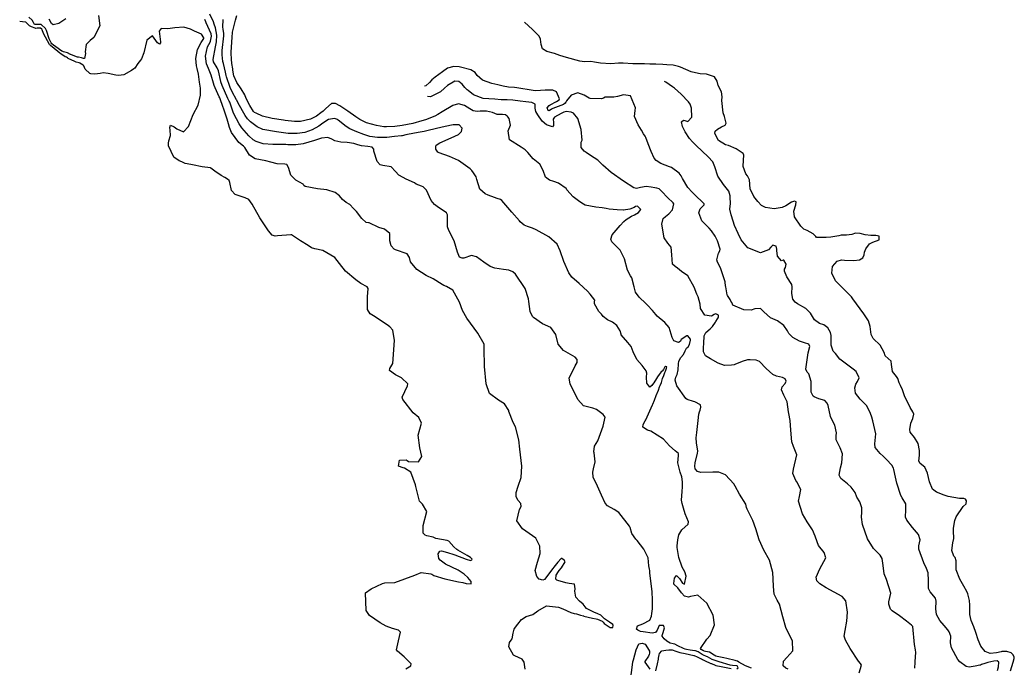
# Model space of a CAD drawing. Header units: feet. Extents: x 1313198 to 1317500, y 385000 to 389511.
# Drawn here: x 1315392 to 1316291, y 388264 to 388850 of the extents above; entities that cross this region are included whole.
import ezdxf

# ---------------------------------------------------------------- set-up
doc = ezdxf.new("R2010")
doc.units = ezdxf.units.FT
doc.layers.add('C-TOPO-MAJR', color=32, linetype='CONTINUOUS')

msp = doc.modelspace()

# ---------------------------------------------------------------- linework, layer by layer
at = {"layer": 'C-TOPO-MAJR'}
for points in [[(1315463.49, 388853.94), (1315464.64, 388844.73), (1315459.02, 388834.04), (1315455.77, 388831.48), (1315452.1, 388827.75), (1315451.39, 388821.11), (1315451.55, 388819.8), (1315450.78, 388815.14), (1315449.82, 388815), (1315448.12, 388815.6), (1315445.25, 388816.25), (1315444.51, 388816.41), (1315440.36, 388817.76), (1315438.41, 388818.64), (1315438.12, 388818.84), (1315435.34, 388820.29), (1315431.7, 388821.11), (1315430.52, 388821.67), (1315430.27, 388821.84), (1315424.7, 388825.54), (1315422.69, 388827.09), (1315421.07, 388828.51), (1315420.41, 388829.3), (1315418.7, 388832.79), (1315416.36, 388840.4), (1315415.37, 388842.34), (1315411.5, 388845.76), (1315406.78, 388845.78), (1315405.53, 388846.02), (1315404.63, 388847.57), (1315403.37, 388849.77), (1315400.33, 388852.51)], [(1315433.68, 388850.94), (1315427.47, 388846.72), (1315422.23, 388845.42), (1315420.72, 388846.79), (1315418.75, 388850.83)], [(1315849.2, 388262.91), (1315848.33, 388269.4), (1315846.45, 388271.99), (1315839.65, 388274.88), (1315838.59, 388275.56), (1315834.22, 388283.18), (1315834.92, 388287), (1315836.47, 388289.26), (1315837.22, 388290.47), (1315838.28, 388295.6), (1315839.31, 388299.07), (1315840.32, 388300.96), (1315842.34, 388303.79), (1315845.84, 388307.73), (1315850.12, 388310.65), (1315855.98, 388312.37), (1315860.55, 388315.65), (1315868.39, 388320.08), (1315879.14, 388318.9), (1315883.07, 388317.54), (1315890.37, 388314.28), (1315893.56, 388313.41), (1315895.44, 388312.91), (1315899.14, 388311.66), (1315901.91, 388311.05), (1315902.22, 388310.99), (1315909.9, 388309.14), (1315913.45, 388308.38), (1315914.52, 388308.07), (1315918.73, 388306.27), (1315919.53, 388305.56), (1315920.51, 388304.26), (1315925.93, 388300.67), (1315928.3, 388300.64), (1315928.72, 388302.54), (1315928.39, 388303.2), (1315925.33, 388305.39), (1315920.89, 388308.6), (1315918.08, 388311.09), (1315917.41, 388311.66), (1315914.94, 388313.09), (1315911.12, 388314.61), (1315904.46, 388317.85), (1315903.31, 388319.19), (1315901.48, 388321.8), (1315898.27, 388324.31), (1315894.84, 388328.05), (1315893.93, 388333.61), (1315894.31, 388335.62), (1315893.85, 388339.75), (1315893.74, 388339.86), (1315888.77, 388340.51), (1315885.76, 388340.97), (1315878.56, 388343.06), (1315877.65, 388343.34), (1315876.87, 388344.35), (1315877.29, 388347.87), (1315879.3, 388351.41), (1315879.91, 388352.11), (1315881.82, 388354.51), (1315885.23, 388360.13), (1315884.64, 388361.18), (1315882.3, 388363.03), (1315881.77, 388363.07), (1315878.55, 388359.67), (1315876.18, 388356.77), (1315872.81, 388352.4), (1315869.52, 388347.9), (1315866.71, 388344.14), (1315864.99, 388343.52), (1315861.81, 388344.45), (1315859.75, 388346.83), (1315858.2, 388352.05), (1315860.26, 388359.83), (1315862.79, 388367.66), (1315862.35, 388374.22), (1315858.91, 388381.51), (1315846.58, 388389.93), (1315841.56, 388396.98), (1315843.85, 388407.37), (1315845.39, 388410.15), (1315845.08, 388412.89), (1315842.83, 388415.45), (1315840.9, 388418.83), (1315840.92, 388422.78), (1315842.86, 388428.35), (1315845.39, 388436.19), (1315845.96, 388446.38), (1315844.19, 388461.9), (1315843.25, 388470.34), (1315840.46, 388482.05), (1315838.19, 388485.92), (1315834.47, 388496.05), (1315834.3, 388496.89), (1315830.31, 388502.83), (1315824.87, 388506.11), (1315817.01, 388512.36), (1315813.91, 388520.9), (1315812.37, 388536.54), (1315812.19, 388553), (1315811.91, 388556.92), (1315806.33, 388566.88), (1315796.37, 388580.37), (1315792.51, 388587.37), (1315789.67, 388594.82), (1315783.7, 388605.71), (1315778.03, 388609), (1315775.61, 388609.85), (1315773.99, 388610.79), (1315765.88, 388615.9), (1315759.52, 388618.79), (1315751.11, 388624.3), (1315745.59, 388631.39), (1315744.56, 388635.24), (1315742.36, 388638.51), (1315731.73, 388642.21), (1315730.76, 388642.67), (1315727.88, 388645.71), (1315726.72, 388650.12), (1315726.82, 388657.03), (1315722.05, 388660.95), (1315716.66, 388662.21), (1315708.03, 388666.41), (1315707.33, 388666.56), (1315705.35, 388666.79), (1315701.59, 388670.34), (1315696.58, 388676.86), (1315693.92, 388679.43), (1315690.65, 388683.05), (1315687.3, 388684.99), (1315683.83, 388687.66), (1315681.21, 388691.06), (1315677.31, 388693.82), (1315669.65, 388696.28), (1315661.3, 388697.36), (1315650.08, 388699.27), (1315648.89, 388700.35), (1315648.26, 388701.38), (1315641.78, 388705.22), (1315637.27, 388709.49), (1315635.2, 388716.47), (1315633.59, 388719.28), (1315631.67, 388719.68), (1315624.85, 388719.83), (1315619.02, 388721.52), (1315614.75, 388722.63), (1315605.03, 388724.37), (1315599.73, 388727.69), (1315595.64, 388734.58), (1315594.46, 388735.82), (1315590.29, 388739.32), (1315583.59, 388748.17), (1315581.76, 388752.64), (1315580.8, 388755.93), (1315579.55, 388760.15), (1315578.09, 388764.66), (1315576.3, 388770.17), (1315576.06, 388770.87), (1315572.94, 388779.42), (1315572.48, 388780.55), (1315568.83, 388788.67), (1315567.98, 388790.6), (1315567.3, 388792.71), (1315565.31, 388800.17), (1315562.68, 388806.04), (1315560.92, 388810.26), (1315560.1, 388817.38), (1315562.01, 388825.75), (1315564.26, 388830.04), (1315564.62, 388830.89), (1315565.44, 388835.33), (1315565.09, 388837.49), (1315560.76, 388847.39), (1315560.45, 388848.15), (1315559.35, 388850.49)], [(1316040.59, 388263.38), (1316041.83, 388264.29), (1316040.81, 388265.97), (1316040.55, 388266.09), (1316036.47, 388266.21), (1316034.38, 388266.58), (1316024.63, 388269.54), (1316022.75, 388270.11), (1316018.25, 388271.73), (1316015.95, 388272.9), (1316013.88, 388274.09), (1316012.93, 388274.53), (1316010.46, 388275.55), (1316009.17, 388276.27), (1316005.57, 388278.51), (1316003.19, 388279.44), (1316002.43, 388279.55), (1315998.4, 388280.12), (1315994.99, 388280.77), (1315993.64, 388281.05), (1315992.29, 388281.55), (1315987.01, 388284.14), (1315984.55, 388285.45), (1315982.85, 388285.99), (1315980.09, 388286.6), (1315977.28, 388288.26), (1315974.81, 388290.51), (1315973.09, 388292.89), (1315972.99, 388293.46), (1315973.8, 388296), (1315975.14, 388300.36), (1315974.33, 388302.41), (1315970.22, 388302.4), (1315968.32, 388298.09), (1315966.89, 388296.04), (1315963.99, 388295.65), (1315955.86, 388296.77), (1315953.44, 388297.14), (1315950.95, 388298.22), (1315949.85, 388299.22), (1315950.62, 388302.26), (1315955.41, 388304.03), (1315961.82, 388307.12), (1315963.21, 388310.81), (1315963.63, 388313.14), (1315964.33, 388317.54), (1315964.22, 388319.05), (1315964.22, 388326.41), (1315964.16, 388328.53), (1315964.02, 388329.85), (1315963.82, 388332.9), (1315961.89, 388350.16), (1315961.85, 388352.19), (1315961.55, 388353.48), (1315960.84, 388356.53), (1315960.19, 388363.54), (1315956.45, 388371.57), (1315950.33, 388379.18), (1315949.06, 388380.42), (1315945.51, 388385.7), (1315943.94, 388390.91), (1315943.36, 388392.4), (1315933.78, 388404.49), (1315929.52, 388407.19), (1315923.44, 388410.64), (1315921.41, 388412.99), (1315918.14, 388420.32), (1315914.37, 388428.49), (1315910.58, 388436.57), (1315910.18, 388441), (1315911.05, 388444.01), (1315912.37, 388450.48), (1315911.53, 388458.51), (1315911.3, 388459.54), (1315911.79, 388464.68), (1315914.73, 388469.35), (1315919.79, 388482.62), (1315921.31, 388490.88), (1315919.63, 388493.18), (1315913.47, 388497.64), (1315910.31, 388499.03), (1315901.72, 388501.15), (1315896.68, 388506.93), (1315889.89, 388521.05), (1315888.82, 388526.16), (1315894.26, 388537.15), (1315896.03, 388540.16), (1315896, 388542.99), (1315894.26, 388545.05), (1315883.64, 388551), (1315878.97, 388556.82), (1315876.77, 388565.54), (1315872.24, 388572), (1315864.8, 388575.35), (1315856.72, 388580.88), (1315855.88, 388581.82), (1315853.62, 388586.46), (1315852.53, 388595.27), (1315852.22, 388597.84), (1315849.12, 388607.03), (1315840.33, 388620.15), (1315838.05, 388622.35), (1315834.3, 388623.79), (1315829.55, 388624.23), (1315821.7, 388625.42), (1315817.42, 388627.11), (1315811.62, 388631.07), (1315805.07, 388635.66), (1315800.45, 388636.89), (1315793.75, 388634.66), (1315792.03, 388634.46), (1315789.77, 388635.63), (1315787.84, 388640.16), (1315784.84, 388650.19), (1315779.96, 388659.61), (1315778.82, 388663), (1315779.03, 388667.56), (1315778.99, 388673.89), (1315778, 388675.67), (1315769.69, 388681.32), (1315767.05, 388683.15), (1315764.18, 388686.8), (1315759.8, 388695.99), (1315756.91, 388699.01), (1315755.24, 388699.7), (1315750.7, 388701.61), (1315748.92, 388702.57), (1315741.4, 388706), (1315735.62, 388709.2), (1315734.99, 388709.66), (1315731.98, 388713.01), (1315727.96, 388717.07), (1315720.33, 388718.35), (1315718.06, 388718.95), (1315715.3, 388722.08), (1315712.3, 388731.29), (1315712.33, 388733.17), (1315710.91, 388734.87), (1315706.79, 388735.61), (1315700.99, 388736.25), (1315697.77, 388737.05), (1315694.13, 388738.15), (1315688.24, 388739.27), (1315682.58, 388739.5), (1315676.97, 388740.6), (1315674.4, 388742.23), (1315670.7, 388743.78), (1315665.11, 388743.1), (1315658.73, 388740.99), (1315648.26, 388737.92), (1315641.66, 388737.09), (1315636.17, 388737.1), (1315634.43, 388737.2), (1315632.7, 388737.28), (1315620.92, 388737.38), (1315612.19, 388738.1), (1315605.96, 388739.98), (1315603.07, 388741.71), (1315599.31, 388745.21), (1315593.02, 388752.42), (1315590.57, 388755.92), (1315588.21, 388760.53), (1315586.76, 388763.22), (1315585.11, 388766.66), (1315582, 388775.72), (1315581.6, 388776.59), (1315580.39, 388778.82), (1315575.26, 388790.74), (1315574.1, 388793.88), (1315573.97, 388794.34), (1315571.76, 388803.92), (1315570.74, 388806.65), (1315567.41, 388812.22), (1315567.03, 388814.17), (1315569.01, 388825.58), (1315569.93, 388830.27), (1315570.47, 388836.37), (1315569.08, 388842.85), (1315568.06, 388846.07), (1315567.41, 388848.3), (1315564.1, 388855.25)], [(1316053.66, 388263.85), (1316048.22, 388265.98), (1316042.39, 388269.18), (1316041.06, 388270.1), (1316040.01, 388270.6), (1316038.91, 388270.82), (1316031.48, 388272.51), (1316028.61, 388273.2), (1316022.74, 388274.45), (1316021.56, 388274.82), (1316020.03, 388275.71), (1316015.71, 388278.4), (1316012.28, 388278.94), (1316010.93, 388279.3), (1316010.65, 388279.46), (1316009.85, 388279.93), (1316008.21, 388280.85), (1316007.52, 388281.52), (1316013.29, 388290.03), (1316016.33, 388293.32), (1316020.19, 388302.96), (1316019.17, 388311.87), (1316013.52, 388322.51), (1316005.29, 388329.76), (1315998.58, 388328.55), (1315996.75, 388327.99), (1315993.05, 388328.89), (1315990.58, 388331.94), (1315987.28, 388336.38), (1315983.67, 388339.67), (1315983.49, 388340.36), (1315984.17, 388345.27), (1315986.09, 388347.7), (1315988.76, 388344.9), (1315991.34, 388340.75), (1315993.26, 388339.74), (1315994.82, 388347.1), (1315993.62, 388351.08), (1315991.07, 388355.29), (1315987.97, 388363.98), (1315986.54, 388373.03), (1315986.59, 388374.42), (1315987.16, 388379.88), (1315988.09, 388384.56), (1315990.9, 388388.82), (1315996.47, 388394.02), (1315996.66, 388396.14), (1315993.67, 388403.33), (1315992.26, 388408.68), (1315991.2, 388412.61), (1315990.43, 388415.73), (1315991.07, 388423.53), (1315991.49, 388427.86), (1315991.38, 388432.29), (1315990.63, 388436.97), (1315989.32, 388441.06), (1315987.29, 388449.46), (1315987.75, 388456.02), (1315987.61, 388457.82), (1315984.66, 388460.52), (1315979.51, 388465), (1315974.27, 388471.06), (1315962.81, 388478.09), (1315959.78, 388479.1), (1315955.53, 388481.76), (1315955.73, 388484.06), (1315957.57, 388487.48), (1315958.13, 388488.53), (1315964.16, 388501.98), (1315964.46, 388502.55), (1315966.01, 388506.04), (1315967.5, 388510.38), (1315969.59, 388515.19), (1315970.71, 388518.23), (1315971.12, 388519.44), (1315972.26, 388522.31), (1315973.36, 388525.71), (1315974.44, 388528.52), (1315975.54, 388531.17), (1315975.91, 388532.39), (1315976.91, 388534.99), (1315977.11, 388536.38), (1315975.89, 388536.6), (1315975.66, 388536.48), (1315975.43, 388536.21), (1315974.05, 388533.8), (1315973.08, 388532.55), (1315972.23, 388531.66), (1315970.19, 388529.4), (1315968.62, 388527.34), (1315967.01, 388524.39), (1315966.32, 388523.22), (1315965.41, 388522.01), (1315965.08, 388521.55), (1315963.55, 388519.37), (1315961.92, 388518.04), (1315959.2, 388521.47), (1315958.92, 388527.12), (1315959.15, 388530.67), (1315958.59, 388532.65), (1315954.87, 388537.61), (1315950.21, 388543.03), (1315946.85, 388549.88), (1315944.99, 388554.62), (1315942.03, 388558.24), (1315936.03, 388565.22), (1315935.84, 388565.73), (1315934.9, 388569.01), (1315932, 388573.58), (1315928.15, 388576.78), (1315923.57, 388578.83), (1315919.56, 388581.98), (1315918.03, 388583.87), (1315915.71, 388586.26), (1315911.66, 388593.2), (1315911.89, 388594.96), (1315912.07, 388596.66), (1315907.84, 388601.99), (1315905.39, 388604.72), (1315898.03, 388611.77), (1315891.19, 388617.26), (1315888.46, 388621.2), (1315884, 388631.62), (1315880.82, 388641.3), (1315878.17, 388647.27), (1315870.42, 388653.73), (1315859.08, 388660.35), (1315855.88, 388661.64), (1315851.12, 388663.28), (1315848.23, 388664.57), (1315844.54, 388667.56), (1315843.89, 388668.34), (1315837.21, 388676.14), (1315828.08, 388686.71), (1315826.82, 388687.55), (1315823.9, 388688.47), (1315821.4, 388689.39), (1315815.8, 388691.58), (1315812.99, 388692.7), (1315808.02, 388696.84), (1315805.45, 388705.8), (1315804.83, 388708), (1315802.49, 388711.8), (1315800.89, 388713.82), (1315799.43, 388715.5), (1315788.95, 388722.8), (1315780.58, 388726.43), (1315771.32, 388729.7), (1315770.1, 388730.3), (1315768.38, 388733.29), (1315768.33, 388736.09), (1315768.71, 388736.9), (1315772.06, 388738.73), (1315782.13, 388743.44), (1315788.87, 388746.48), (1315791.46, 388749.03), (1315792.13, 388752.23), (1315789.57, 388755.02), (1315784.11, 388755.04), (1315776.89, 388753.55), (1315768.82, 388751.9), (1315760.32, 388749.65), (1315757.81, 388749.09), (1315752.51, 388748.24), (1315742.77, 388746.33), (1315741.26, 388746.01), (1315737.78, 388745.3), (1315737.28, 388745.23), (1315731.04, 388744.57), (1315723.99, 388743.79), (1315721.38, 388743.59), (1315715.64, 388743.72), (1315708.81, 388744.69), (1315703.12, 388746.29), (1315696.88, 388748.82), (1315690.74, 388751.56), (1315687.21, 388753.75), (1315680.07, 388759.43), (1315679.38, 388760), (1315676.78, 388760.98), (1315671.42, 388759.89), (1315666.07, 388756.56), (1315662.44, 388753.84), (1315656.57, 388750.57), (1315649.85, 388748.32), (1315643.12, 388747.43), (1315636.53, 388747.29), (1315634.89, 388747.41), (1315624.35, 388748.88), (1315611.82, 388750.88), (1315606.87, 388753.19), (1315600.67, 388757.79), (1315597.99, 388760.58), (1315595.87, 388763.68), (1315589.49, 388774.7), (1315588.32, 388777.49), (1315588.19, 388777.78), (1315584.15, 388785.04), (1315582.46, 388788.85), (1315579.11, 388798.45), (1315578.7, 388799.87), (1315578.08, 388802.72), (1315576.34, 388810.47), (1315575.8, 388812.47), (1315575.06, 388818.51), (1315575.3, 388822.22), (1315576.77, 388835.76), (1315576.72, 388837.67), (1315575.98, 388841.59), (1315575.87, 388843.36), (1315576.09, 388850.38)], [(1316087.05, 388262.85), (1316084.68, 388263.91), (1316082.35, 388265.82), (1316082.82, 388270.18), (1316085.84, 388273.41), (1316091.25, 388279.45), (1316090.73, 388288.71), (1316087.42, 388294.99), (1316084.67, 388300.73), (1316082.06, 388310.34), (1316079.1, 388321.73), (1316077.11, 388325.41), (1316074.14, 388330.88), (1316073.51, 388337.78), (1316073.47, 388344.72), (1316073.06, 388350.43), (1316069.89, 388361.4), (1316064.99, 388370.47), (1316060.66, 388379.8), (1316057.54, 388389.81), (1316054.93, 388397.48), (1316049.83, 388407.49), (1316049.29, 388409.16), (1316048.56, 388412.28), (1316043, 388421.15), (1316038.88, 388428.47), (1316037.84, 388430.4), (1316030.36, 388438.8), (1316024.21, 388441.18), (1316019.74, 388441.07), (1316018.75, 388440.99), (1316008.02, 388440.77), (1316004.83, 388441.71), (1316002.86, 388444.24), (1316002.52, 388446.39), (1316002.9, 388449.52), (1316005.02, 388458.32), (1316005.09, 388460.11), (1316003.91, 388467.59), (1316003.84, 388472.21), (1316004.44, 388476.98), (1316005.64, 388487.73), (1316006.06, 388493.5), (1316006.74, 388495.56), (1316007.45, 388497.16), (1316008.05, 388499.77), (1316007.63, 388501.98), (1316002.51, 388504.68), (1316001.35, 388504.95), (1315995.66, 388506.83), (1315994.53, 388507.67), (1315986.16, 388519.09), (1315984.83, 388524.24), (1315985.37, 388526.93), (1315986.45, 388529.41), (1315987.48, 388533.48), (1315987.84, 388539.16), (1315988.2, 388541.35), (1315989.89, 388544.63), (1315992.23, 388547.52), (1315993.89, 388550.84), (1315994.54, 388552.68), (1315994.99, 388553.27), (1315996.43, 388554.53), (1315997.6, 388556.64), (1315998.62, 388560.44), (1315998.52, 388561.27), (1315996.33, 388564.21), (1315995.18, 388564.46), (1315990.29, 388560.92), (1315989.94, 388560.4), (1315989.53, 388559.55), (1315989.24, 388559.25), (1315987.71, 388558.4), (1315983.65, 388559.79), (1315982.16, 388562.87), (1315979.17, 388571.8), (1315975.38, 388576.46), (1315968.46, 388582.07), (1315967.16, 388583.57), (1315964.32, 388587.32), (1315959.64, 388592.12), (1315958.19, 388593.59), (1315952.06, 388599.28), (1315948.86, 388603.87), (1315947.76, 388608.81), (1315945.42, 388616.95), (1315944.45, 388618.72), (1315941.58, 388623.81), (1315938.88, 388633.87), (1315935.15, 388641.8), (1315930.77, 388646.15), (1315927.42, 388649.35), (1315926.57, 388651.89), (1315927.9, 388655.73), (1315934.9, 388664.26), (1315938.44, 388667.84), (1315940.42, 388669.45), (1315945.26, 388672.42), (1315947.85, 388673.87), (1315951.67, 388675.88), (1315953.78, 388678.47), (1315950.64, 388681.52), (1315948.99, 388681.35), (1315947.64, 388680.46), (1315943.77, 388678.78), (1315938.07, 388678.09), (1315937.83, 388678.1), (1315932.17, 388678.38), (1315925.13, 388678.93), (1315922.44, 388679.5), (1315918.81, 388680.1), (1315912.99, 388680.69), (1315903.45, 388682.62), (1315901.91, 388683.44), (1315898.67, 388685.66), (1315892.37, 388690.07), (1315886.79, 388696.25), (1315886.37, 388697.15), (1315886.06, 388697.67), (1315879.31, 388702.38), (1315875.16, 388703.98), (1315871.23, 388705.17), (1315867.42, 388707.74), (1315865.52, 388713.89), (1315862.44, 388719.52), (1315856.46, 388724.44), (1315851.61, 388729.99), (1315849.18, 388732.67), (1315845.6, 388734.87), (1315835.1, 388741.67), (1315833.71, 388749.64), (1315835.73, 388754.9), (1315834.7, 388761.02), (1315833.37, 388762.27), (1315832.75, 388762.87), (1315831.39, 388764.21), (1315828.48, 388764.51), (1315823.76, 388764.59), (1315819.68, 388766.21), (1315814.26, 388767.64), (1315808.3, 388767.4), (1315805.64, 388767.23), (1315802.18, 388767.89), (1315799.02, 388769.6), (1315794.15, 388772.73), (1315788.77, 388774.02), (1315783.71, 388772.6), (1315774.08, 388766.85), (1315770.1, 388764.45), (1315767.39, 388763.09), (1315759.05, 388759.76), (1315755.71, 388758.65), (1315747.46, 388756.46), (1315737.92, 388754.48), (1315731.19, 388753.62), (1315723.83, 388753.29), (1315721.21, 388753.41), (1315714.75, 388754.45), (1315705.64, 388757.1), (1315699.59, 388760.03), (1315695.87, 388762.42), (1315688.69, 388767.63), (1315681.52, 388772.43), (1315677.66, 388774.53), (1315674.03, 388774.55), (1315668.89, 388769.93), (1315666.44, 388767.63), (1315664.33, 388765.92), (1315660.41, 388762.88), (1315655.07, 388760.17), (1315646.01, 388758.16), (1315640.44, 388758.02), (1315632.04, 388759.01), (1315630.6, 388759.25), (1315620.35, 388760.91), (1315611.72, 388762.93), (1315605.85, 388765.58), (1315604.42, 388766.36), (1315603.51, 388767.2), (1315600.3, 388772.63), (1315596.98, 388779.08), (1315595.55, 388782.28), (1315592.26, 388787.8), (1315588.29, 388793.56), (1315585.84, 388799.54), (1315584.89, 388804.7), (1315584.74, 388805.82), (1315584.01, 388810.74), (1315583.58, 388814.6), (1315583.25, 388819.91), (1315583.27, 388820.99), (1315584.23, 388834.35), (1315584.55, 388838.7), (1315584.58, 388838.9), (1315587.08, 388849.85), (1315588.44, 388853.88)], [(1315741.18, 388263.39), (1315745.8, 388265.96), (1315745.9, 388267.89), (1315739.85, 388274.24), (1315733.82, 388279.11), (1315732.92, 388280.39), (1315734.63, 388288.56), (1315736.36, 388296.48), (1315734.51, 388298.28), (1315729.26, 388299.67), (1315723.32, 388301.76), (1315718.05, 388304.78), (1315708.49, 388311.37), (1315705.31, 388316.12), (1315704.85, 388331.93), (1315709.84, 388335.53), (1315720.27, 388340.4), (1315722.29, 388340.88), (1315731.17, 388341.39), (1315749.33, 388348.02), (1315755.17, 388350.37), (1315763.87, 388349.3), (1315764.64, 388348.81), (1315766.53, 388347.7), (1315776.45, 388344.7), (1315788.93, 388341.8), (1315792.67, 388341.17), (1315795.83, 388340.52), (1315800.3, 388340.22), (1315800.21, 388342.32), (1315797.21, 388345.8), (1315794.08, 388348.93), (1315788.68, 388352.4), (1315777.08, 388357.77), (1315772.28, 388361.39), (1315771.18, 388363.13), (1315770.59, 388367.36), (1315771.98, 388369.55), (1315773.57, 388369.95), (1315778.97, 388368.57), (1315784.6, 388366.65), (1315785.65, 388366.3), (1315795.77, 388362.43), (1315799.7, 388361.33), (1315801.03, 388361.7), (1315801.08, 388362.29), (1315799.78, 388363.8), (1315796.69, 388365.7), (1315788.17, 388370.43), (1315787.29, 388371.05), (1315784.74, 388373.71), (1315780.02, 388378.73), (1315778.56, 388379.34), (1315768.36, 388381.17), (1315766.4, 388382.04), (1315765.94, 388382.22), (1315760.35, 388383.63), (1315758.56, 388384.25), (1315756.93, 388385.97), (1315756.82, 388392.94), (1315760.14, 388405.52), (1315756.42, 388412.25), (1315756.13, 388412.47), (1315753.44, 388414.81), (1315750.24, 388428.09), (1315750.11, 388429.58), (1315745.7, 388441.16), (1315739.91, 388444.81), (1315738.9, 388445.14), (1315734.72, 388446.61), (1315735.53, 388451.89), (1315741.43, 388452.15), (1315742.43, 388451.55), (1315743.73, 388450.84), (1315752.73, 388450.44), (1315755.55, 388455.25), (1315753.85, 388463.03), (1315752.47, 388474.55), (1315755.45, 388485.53), (1315753.08, 388490.64), (1315747.99, 388494.69), (1315738.43, 388506.66), (1315737.85, 388508.89), (1315742.71, 388519.01), (1315742.91, 388520.82), (1315737.42, 388526.38), (1315731.76, 388529.1), (1315726.31, 388533.03), (1315726.82, 388534.97), (1315729.47, 388539.37), (1315730.9, 388560.08), (1315729.53, 388569.43), (1315726.78, 388572.48), (1315725.53, 388573.37), (1315713.43, 388581.59), (1315709.07, 388584.31), (1315706.46, 388588.27), (1315706.55, 388599.74), (1315707.13, 388607.29), (1315706.15, 388608.52), (1315700.51, 388611.73), (1315695.98, 388615.08), (1315686.78, 388622.77), (1315681.14, 388629.84), (1315676.92, 388635.07), (1315666.3, 388641.43), (1315658.95, 388643.17), (1315656.07, 388644.02), (1315652.8, 388646.05), (1315646.08, 388650.36), (1315637.77, 388655.66), (1315637.11, 388655.83), (1315625.07, 388654.7), (1315623.17, 388654.5), (1315620.29, 388655.5), (1315617.13, 388659.42), (1315609.27, 388671.2), (1315602.24, 388683.53), (1315599.19, 388687.53), (1315596.07, 388689.18), (1315587.05, 388692.24), (1315583.67, 388695.68), (1315582.14, 388702.91), (1315581.44, 388704.67), (1315580.05, 388706.03), (1315577.59, 388707.55), (1315574.4, 388709.35), (1315568.59, 388713.34), (1315565.04, 388716.07), (1315564.56, 388716.25), (1315557.17, 388717.21), (1315548.29, 388718.89), (1315543.54, 388719.77), (1315541.85, 388720.28), (1315538.79, 388721.55), (1315536.42, 388722.58), (1315531.54, 388726.06), (1315526.71, 388736.09), (1315526.62, 388738.72), (1315527.01, 388740.57), (1315528.31, 388745.48), (1315528.29, 388750.42), (1315527.81, 388752.84), (1315528.33, 388754.79), (1315531.83, 388753.35), (1315534.24, 388751.56), (1315540.21, 388748.89), (1315544.73, 388753.59), (1315548.93, 388764.5), (1315553.32, 388772.95), (1315555.67, 388781.92), (1315555.52, 388788.42), (1315554.56, 388793.66), (1315553.72, 388801.03), (1315552.41, 388806.2), (1315551.84, 388808.6), (1315551.45, 388815.2), (1315552.79, 388823.31), (1315556.26, 388829.59), (1315558.64, 388833.07), (1315558.73, 388833.76), (1315556.39, 388837.06), (1315550.29, 388839.91), (1315546.4, 388841.64), (1315540.38, 388843.38), (1315532.4, 388842.83), (1315525.96, 388841.87), (1315520.02, 388842.19), (1315518.31, 388839.77), (1315519.41, 388830.18), (1315519.39, 388829.3), (1315518.45, 388828.14), (1315516.74, 388829.3), (1315512.12, 388835.68), (1315506.97, 388831.61), (1315504.3, 388820.37), (1315502.22, 388814.8), (1315501.3, 388813.69), (1315498.79, 388810.68), (1315496.18, 388806.47), (1315495.43, 388805.68), (1315493.19, 388804.16), (1315486.33, 388800.43), (1315481.39, 388799.74), (1315479.15, 388800.01), (1315471.95, 388801.5), (1315467.54, 388802.12), (1315464.76, 388801.68), (1315460.18, 388800.84), (1315456.28, 388801.33), (1315455.49, 388801.66), (1315451.41, 388805.46), (1315449.95, 388808.52), (1315449.48, 388809.04), (1315448.07, 388809.98), (1315446.48, 388810.9), (1315445.76, 388811.14), (1315443.06, 388811.81), (1315441.8, 388812.28), (1315436.03, 388815.19), (1315435.2, 388815.78), (1315434.44, 388816.2), (1315433.34, 388816.69), (1315429.22, 388819.32), (1315428.44, 388819.91), (1315426.5, 388821.44), (1315420, 388826.79), (1315419.33, 388827.38), (1315419.07, 388827.71), (1315413.7, 388837.87), (1315412.43, 388840.91), (1315412.1, 388841.55), (1315410.78, 388842.56), (1315407.83, 388842.5), (1315406.82, 388842.39), (1315406.23, 388842.46), (1315402.92, 388843.63), (1315401.03, 388844.76), (1315397.58, 388847.88), (1315394.49, 388848.25), (1315392.27, 388848.58)], [(1316287.83, 388261.31), (1316290.38, 388269.4), (1316291.18, 388272.75), (1316291.2, 388273.82), (1316290.46, 388275.91), (1316288.57, 388277.71), (1316284.51, 388279.02), (1316280.12, 388278.87), (1316279.6, 388278.76), (1316275.22, 388277.71), (1316269.44, 388277.06), (1316264.94, 388278.86), (1316261.03, 388283.9), (1316258.63, 388289.52), (1316256.71, 388295.97), (1316254.64, 388301.28), (1316252.24, 388306.94), (1316251.02, 388312.44), (1316251.11, 388320.69), (1316250.86, 388325.05), (1316249.36, 388331), (1316248.49, 388333.05), (1316245.64, 388338.05), (1316241.97, 388344.31), (1316238.79, 388352.64), (1316238.7, 388357.75), (1316238.81, 388360.87), (1316237.78, 388363.8), (1316236.84, 388365.15), (1316234.82, 388370.3), (1316235.81, 388377.23), (1316236.75, 388381.24), (1316236.34, 388387.95), (1316236.39, 388390.4), (1316237.67, 388397.48), (1316238.7, 388400.72), (1316245.19, 388409.9), (1316247.8, 388412.48), (1316248.13, 388415.03), (1316247.1, 388416.75), (1316245.68, 388417.2), (1316241.93, 388417.19), (1316231.53, 388419.23), (1316227.96, 388420.36), (1316221.12, 388422.88), (1316217.3, 388425.79), (1316214.59, 388432.39), (1316212.75, 388440.19), (1316210.34, 388445.72), (1316206.31, 388448.97), (1316204.93, 388450.9), (1316205.53, 388456.6), (1316205.8, 388460.77), (1316204.31, 388466.96), (1316201.01, 388472.36), (1316197.29, 388477.35), (1316196.84, 388479.58), (1316197.79, 388485.25), (1316199.76, 388489.69), (1316200.48, 388493.62), (1316199.7, 388495.56), (1316197.21, 388499.7), (1316191.98, 388510.01), (1316190.21, 388515.55), (1316188.6, 388519.48), (1316187.39, 388521.91), (1316186.03, 388525.7), (1316184.79, 388527.63), (1316181.15, 388532.1), (1316180.22, 388538.39), (1316179.94, 388541.57), (1316177.46, 388543.96), (1316174.74, 388546.25), (1316173.65, 388549.14), (1316169.99, 388555.79), (1316163.65, 388562.06), (1316161.9, 388565.42), (1316161.15, 388572.92), (1316159.55, 388578.07), (1316155.22, 388584.13), (1316145.52, 388597.83), (1316144.2, 388599.51), (1316141.01, 388602.78), (1316140.58, 388603.27), (1316135.01, 388608.81), (1316129.75, 388614.12), (1316126.31, 388621.17), (1316126.91, 388627.12), (1316131.36, 388632.02), (1316135.19, 388632.97), (1316137.82, 388632.82), (1316146.16, 388632.35), (1316151.53, 388632.97), (1316154.3, 388634.8), (1316155.66, 388637.52), (1316156.06, 388640.04), (1316157.07, 388643.09), (1316160.56, 388647.52), (1316163.51, 388648.96), (1316169.28, 388651.26), (1316169.12, 388654.51), (1316166.13, 388654.95), (1316163.79, 388655.02), (1316161.71, 388655.1), (1316156.57, 388655.78), (1316152.04, 388656.92), (1316147.84, 388657.06), (1316144.6, 388656.09), (1316139.52, 388655.46), (1316134.9, 388655.29), (1316132.73, 388654.92), (1316125.38, 388653.66), (1316121.16, 388653.2), (1316120.03, 388653.13), (1316113.13, 388653.15), (1316112.58, 388653.42), (1316111.98, 388654.31), (1316109.44, 388656.63), (1316104.08, 388659.51), (1316100.93, 388660.9), (1316098.56, 388663.21), (1316098.26, 388663.64), (1316092.51, 388671.96), (1316091.94, 388677.02), (1316093.74, 388682.8), (1316094.08, 388685.58), (1316092.6, 388686.15), (1316089.91, 388685.32), (1316084.66, 388681.91), (1316081.43, 388680.39), (1316074.32, 388679.07), (1316066.45, 388680.51), (1316062.77, 388682.32), (1316059.49, 388685.68), (1316056, 388690.2), (1316052.58, 388697.36), (1316051.86, 388705.33), (1316050.18, 388708.95), (1316048.73, 388710.85), (1316046.19, 388717.49), (1316046.41, 388723.33), (1316046.7, 388727.84), (1316046.1, 388729.13), (1316039.91, 388733.51), (1316032.82, 388736.45), (1316030.13, 388737.16), (1316023.99, 388740.84), (1316020.46, 388747.44), (1316020.85, 388749.4), (1316022.9, 388751.29), (1316026.78, 388753.21), (1316030, 388754.74), (1316030.85, 388756.75), (1316030.69, 388757.82), (1316029.23, 388762.72), (1316028.2, 388766.01), (1316026.95, 388777.12), (1316027.14, 388780.42), (1316026.65, 388784.86), (1316023.74, 388790.68), (1316022.62, 388794.66), (1316020.32, 388798.42), (1316012.93, 388801.05), (1316007.39, 388801.32), (1316005.7, 388801.48), (1315999.11, 388803.22), (1315989.63, 388807.15), (1315987.62, 388807.99), (1315982.86, 388809), (1315977.26, 388809.39), (1315973.55, 388809.56), (1315967.25, 388809.96), (1315964.31, 388810.08), (1315961.75, 388810.15), (1315956.89, 388810.41), (1315955.64, 388810.41), (1315950.52, 388810.24), (1315946.43, 388810.38), (1315937.58, 388810.93), (1315933.42, 388810.79), (1315926.71, 388810.42), (1315917.27, 388810.84), (1315911.81, 388811.85), (1315908.39, 388812.31), (1315902.86, 388812.25), (1315898.47, 388812.77), (1315886.58, 388815.94), (1315880.35, 388817.96), (1315875.51, 388819.75), (1315868.62, 388821.6), (1315864.73, 388823.75), (1315863.55, 388827.91), (1315863.06, 388832.53), (1315861.65, 388835.26), (1315855.71, 388841.45), (1315848.44, 388848.05)], [(1316201.3, 388263.75), (1316201.65, 388269.24), (1316201.76, 388269.74), (1316202.27, 388277.97), (1316201.9, 388280.52), (1316201.24, 388285.32), (1316199.52, 388301.52), (1316198.53, 388302.71), (1316193.81, 388306.46), (1316187.53, 388311.19), (1316180.9, 388315.73), (1316179.39, 388317.34), (1316177.81, 388321.74), (1316177.96, 388323.75), (1316179.62, 388331.55), (1316175.72, 388344.09), (1316173.74, 388349.08), (1316172.95, 388356.6), (1316171.95, 388363.02), (1316170.09, 388366.09), (1316168.29, 388367.9), (1316164.08, 388372.18), (1316158.52, 388380.87), (1316154.24, 388393.75), (1316153.29, 388400.43), (1316153.42, 388404.85), (1316153.64, 388408.86), (1316151.61, 388414.39), (1316148.98, 388418.48), (1316147.4, 388422.78), (1316143.97, 388427.49), (1316140.55, 388430.53), (1316134.61, 388435.47), (1316133.13, 388438.24), (1316134.21, 388445.15), (1316135.4, 388449.57), (1316136.08, 388457.76), (1316134.04, 388462.97), (1316130.36, 388470.2), (1316130.18, 388474.05), (1316130.51, 388476.57), (1316129.11, 388483.57), (1316126.74, 388488.08), (1316125.3, 388491.55), (1316123.09, 388501.37), (1316122.26, 388503.36), (1316119.95, 388505.76), (1316114.54, 388507.45), (1316110.35, 388509.06), (1316109.5, 388509.71), (1316107.72, 388513.38), (1316107.56, 388520.16), (1316107.69, 388523.02), (1316105.61, 388529.9), (1316103.95, 388531.6), (1316102.94, 388534.19), (1316105.13, 388549.12), (1316106.36, 388554.58), (1316105.65, 388556.69), (1316101.74, 388558.07), (1316097.13, 388559.47), (1316091.23, 388562.98), (1316087.66, 388566.52), (1316086.17, 388568.79), (1316082.97, 388573.63), (1316077.18, 388577.94), (1316070.94, 388580.55), (1316064.85, 388586.06), (1316061.93, 388589.19), (1316056.74, 388588.69), (1316053.6, 388587.62), (1316046.89, 388587.81), (1316036.94, 388592.02), (1316036.59, 388592.96), (1316035.96, 388594.55), (1316035.15, 388595.82), (1316034.5, 388597.34), (1316032.2, 388600.68), (1316031.76, 388601.52), (1316030.46, 388608.77), (1316030.39, 388609.26), (1316029.83, 388613.2), (1316029.41, 388614.88), (1316025.71, 388625.76), (1316022.97, 388631.02), (1316022.42, 388633.21), (1316023.97, 388639.09), (1316025.08, 388641.31), (1316025.34, 388642.82), (1316023, 388650.24), (1316020.79, 388654.63), (1316017.68, 388659.39), (1316015.58, 388661.64), (1316008.72, 388668.22), (1316006.02, 388675.66), (1316007.48, 388679.27), (1316010.88, 388682.85), (1316010.95, 388683.75), (1316002.03, 388692.49), (1315999.99, 388694.29), (1315996.28, 388698.48), (1315991.42, 388706.66), (1315990.02, 388709.17), (1315988.27, 388711.47), (1315981.5, 388716.56), (1315979.54, 388717.24), (1315971.83, 388720.12), (1315967.7, 388722.92), (1315965.78, 388724.88), (1315962.99, 388730.98), (1315960.4, 388738.11), (1315958.24, 388743.72), (1315957.69, 388744.8), (1315956.13, 388747.1), (1315954.3, 388750.46), (1315951.4, 388755.1), (1315947.95, 388762.63), (1315948.45, 388767.99), (1315948.75, 388770.55), (1315944.24, 388781.38), (1315938.06, 388782.13), (1315932.56, 388780.7), (1315929.39, 388780.09), (1315922.53, 388780.24), (1315921.51, 388780.16), (1315919.9, 388779.38), (1315918.1, 388778.7), (1315907.9, 388779.05), (1315906.85, 388779.39), (1315902.45, 388782.02), (1315896.82, 388783.99), (1315890.75, 388782.08), (1315886.61, 388776.94), (1315885.83, 388775.7), (1315885.38, 388774.89), (1315883.82, 388773.46), (1315874.2, 388769.93), (1315872.78, 388769.24), (1315870.71, 388767.8), (1315869.98, 388767.96), (1315869.07, 388770.47), (1315869.12, 388770.64), (1315870.77, 388772.64), (1315871.7, 388773.3), (1315877.47, 388776.15), (1315879.78, 388777.8), (1315880.15, 388778.64), (1315877.57, 388784.98), (1315874.23, 388786.5), (1315873.57, 388786.55), (1315867.07, 388786.61), (1315862.99, 388786.34), (1315858.35, 388786.02), (1315856.22, 388786.18), (1315841.7, 388788.59), (1315839.46, 388788.82), (1315834.16, 388789.12), (1315829.32, 388790), (1315824.52, 388791.25), (1315818.87, 388792.47), (1315810.67, 388795.68), (1315805.82, 388799.86), (1315803.93, 388802.34), (1315800.14, 388804.93), (1315790.53, 388807.32), (1315789.52, 388807.48), (1315784.65, 388807.78), (1315778.87, 388806.38), (1315774.38, 388803.21), (1315767.67, 388798.12), (1315764.59, 388795.8), (1315762.56, 388793.48), (1315759.22, 388790.5), (1315758.07, 388790.01)], [(1316150.98, 388259.56), (1316153.14, 388266.64), (1316152.29, 388268.08), (1316150.49, 388270.12), (1316142.87, 388281.7), (1316138.84, 388289.08), (1316137.62, 388292.76), (1316138.37, 388297.88), (1316140.1, 388306.37), (1316140.56, 388314.47), (1316139.07, 388324.63), (1316135.63, 388328.78), (1316121.4, 388336.62), (1316115.4, 388339.98), (1316112.96, 388342.75), (1316112.36, 388346.06), (1316115.41, 388353.65), (1316120.89, 388363.58), (1316119.55, 388368.35), (1316114.33, 388374.9), (1316111.7, 388382.26), (1316111.45, 388383.33), (1316108.95, 388389.09), (1316104.15, 388396.22), (1316099.97, 388403.36), (1316096.32, 388414.9), (1316097.25, 388419), (1316098.43, 388425.48), (1316094.7, 388432.31), (1316093.82, 388433.68), (1316091.24, 388439.84), (1316091.62, 388443.75), (1316094.73, 388456.79), (1316091.68, 388464.15), (1316090.15, 388468.43), (1316089.17, 388479), (1316088.81, 388487.94), (1316087.55, 388494.14), (1316087.28, 388495.77), (1316085.97, 388504.6), (1316082.99, 388510.75), (1316080.97, 388515.41), (1316081.52, 388518.24), (1316084.07, 388521.25), (1316085.19, 388523.51), (1316084.15, 388525.45), (1316081.91, 388526.79), (1316076.48, 388527.92), (1316073.1, 388529.35), (1316067.08, 388534.94), (1316060.95, 388541.27), (1316057.88, 388542.49), (1316052.61, 388542.66), (1316050.23, 388542.6), (1316045.27, 388541.3), (1316038.66, 388538.41), (1316038, 388538.25), (1316035.81, 388537.88), (1316029.21, 388537.47), (1316023.6, 388539.5), (1316016.66, 388543.44), (1316012.29, 388546.41), (1316010.48, 388549.83), (1316010.26, 388553.77), (1316010.7, 388557.53), (1316011.07, 388564.36), (1316012.56, 388567.3), (1316016.28, 388570.64), (1316018.42, 388572.92), (1316021.17, 388576.72), (1316021.63, 388577.41), (1316022.95, 388579.63), (1316023.56, 388580.63), (1316023.84, 388581.11), (1316023.91, 388583.11), (1316022.05, 388583.99), (1316021.17, 388584.11), (1316020.15, 388583.7), (1316017.61, 388582.09), (1316011.6, 388583), (1316007.66, 388589.05), (1316007.4, 388592.9), (1316005.57, 388599.66), (1316004.47, 388601.89), (1316002, 388608.43), (1315996.16, 388618.48), (1315990.42, 388622.5), (1315986.82, 388625.46), (1315984.67, 388626.93), (1315982.19, 388629.03), (1315981.61, 388637.7), (1315981.13, 388644.42), (1315978.21, 388648.15), (1315974.88, 388652.85), (1315972.66, 388665.32), (1315973.94, 388670.44), (1315975.87, 388672.27), (1315979.16, 388674.76), (1315982.25, 388678.29), (1315983.6, 388683.62), (1315982.99, 388684.54), (1315977.77, 388689.3), (1315972.81, 388694.88), (1315970.36, 388697.17), (1315968.28, 388698.01), (1315966.36, 388698.32), (1315963.15, 388698.84), (1315958.37, 388699.27), (1315953.53, 388698.48), (1315949.8, 388697.6), (1315947.4, 388698.09), (1315938.03, 388704.27), (1315926.79, 388712.06), (1315919.39, 388718.77), (1315914.78, 388723.09), (1315908.29, 388727.27), (1315904.38, 388730.11), (1315902.48, 388731.39), (1315899.86, 388734.78), (1315899.88, 388739.41), (1315900.55, 388741.16), (1315899.76, 388751.03), (1315896.7, 388760.81), (1315892.94, 388765.81), (1315890.61, 388766.63), (1315886.08, 388767.17), (1315884.15, 388766.54), (1315881.71, 388765.29), (1315875.75, 388762.02), (1315874.54, 388760.36), (1315874.68, 388757.3), (1315874.79, 388754.59), (1315873.72, 388753.35), (1315868.47, 388755.21), (1315864.41, 388758.37), (1315860.7, 388764.27), (1315858.82, 388767.31), (1315858.12, 388770.16), (1315858.24, 388773.89), (1315855.13, 388775.26), (1315849.61, 388775.85), (1315844.72, 388776.69), (1315838.01, 388777.55), (1315832.72, 388777.83), (1315831.5, 388777.81), (1315827.3, 388777.85), (1315821.58, 388778.42), (1315816.36, 388778.6), (1315811.26, 388778.91), (1315802.42, 388782.36), (1315797.47, 388786.09), (1315796.61, 388786.81), (1315794.47, 388789.03), (1315793.24, 388790.54), (1315792.09, 388791.82), (1315789.22, 388794.24), (1315785.55, 388794.67), (1315778.87, 388790.8), (1315776.17, 388788.24), (1315772.55, 388785.01), (1315763.43, 388780.52), (1315760.8, 388780.8)], [(1316276.11, 388261.83), (1316277.12, 388264.93), (1316277.53, 388269.4), (1316275.95, 388270.58), (1316272.94, 388270.3), (1316267.46, 388268.95), (1316264.62, 388268.13), (1316261.63, 388267.09), (1316260.66, 388266.71), (1316260.22, 388266.59), (1316255.94, 388265.63), (1316250.63, 388264.69), (1316247.79, 388265.43), (1316242.14, 388269.53), (1316240.22, 388271.73), (1316234.55, 388282.28), (1316233.65, 388286.84), (1316233.99, 388292.67), (1316232.57, 388296.8), (1316231.26, 388298.5), (1316228.1, 388302.44), (1316224.11, 388307.1), (1316220.95, 388312.44), (1316220.44, 388317.55), (1316220.64, 388324.53), (1316219.98, 388327.23), (1316215.25, 388332.78), (1316213.82, 388335.85), (1316213.88, 388343.25), (1316213.4, 388349.93), (1316212, 388353.89), (1316209.51, 388359.22), (1316205.08, 388371.34), (1316204.99, 388374.49), (1316206.16, 388380.05), (1316204.72, 388384.77), (1316199.32, 388390.99), (1316194.29, 388397.64), (1316192.93, 388400.39), (1316193.23, 388407.15), (1316193.37, 388412.6), (1316190.09, 388417.87), (1316188.7, 388420.08), (1316185.1, 388431.2), (1316183.93, 388436.54), (1316182.52, 388443.64), (1316182.25, 388444.64), (1316180.78, 388447.29), (1316175.9, 388452.42), (1316172.75, 388455.51), (1316170.15, 388457.95), (1316165.56, 388463.51), (1316165.23, 388466.63), (1316166.18, 388475.71), (1316163.59, 388487.36), (1316162.41, 388490.77), (1316161.42, 388494.17), (1316158.13, 388501.21), (1316151.97, 388507.22), (1316147.78, 388512.65), (1316147.12, 388517.37), (1316148.11, 388520.72), (1316149.73, 388522.93), (1316151.2, 388526.52), (1316148.44, 388531.97), (1316145.58, 388534.28), (1316133.75, 388543.41), (1316129.61, 388548.42), (1316127.95, 388550.07), (1316127.53, 388550.42), (1316125.72, 388556.02), (1316125.83, 388564.69), (1316125.31, 388567.38), (1316122.77, 388571.56), (1316119.26, 388574.21), (1316115.25, 388575.4), (1316110.73, 388578.9), (1316107.24, 388584.9), (1316102.86, 388589.21), (1316095.34, 388593.28), (1316093.33, 388594.79), (1316091.25, 388597.53), (1316090.11, 388602.49), (1316090.61, 388608.64), (1316090.17, 388610.9), (1316085.64, 388617.56), (1316083.68, 388622.87), (1316083.73, 388624.67), (1316084.45, 388626.13), (1316085.02, 388629.08), (1316083.02, 388632.79), (1316082.26, 388632.64), (1316080.76, 388632.08), (1316077.14, 388636.36), (1316076.66, 388641.37), (1316076.74, 388642.82), (1316076, 388645.41), (1316075.87, 388645.57), (1316073.13, 388646.48), (1316071.09, 388644.55), (1316069.14, 388642), (1316061.95, 388639.37), (1316050.34, 388644.02), (1316044.56, 388651.26), (1316041.64, 388656.92), (1316038.24, 388664.18), (1316037.05, 388668.09), (1316035.49, 388673.73), (1316034.3, 388678.77), (1316034.74, 388684.04), (1316034.54, 388689.66), (1316034.41, 388690.81), (1316033.16, 388695.02), (1316028.51, 388701.12), (1316023.42, 388708.84), (1316020.5, 388717.15), (1316018.66, 388721.74), (1316014.51, 388726.3), (1316009.14, 388731.28), (1316003.6, 388736.45), (1316000.28, 388739.77), (1315997.67, 388742.74), (1315993.66, 388748.71), (1315991.22, 388753.76), (1315990.5, 388757.75), (1315992.27, 388759.47), (1315993.38, 388759.04), (1315996.13, 388758.13), (1315999.84, 388762.15), (1315999.59, 388770.17), (1315998.16, 388773.85), (1315996.84, 388775.81), (1315990.22, 388782.92), (1315984.2, 388788.27), (1315982.44, 388789.56), (1315976.4, 388793.84), (1315975.13, 388794.43)], [(1315944.73, 388255.47), (1315945.87, 388264.55), (1315946.56, 388269.68), (1315946.92, 388271.38), (1315949.33, 388280.46), (1315951.75, 388285.78), (1315954.96, 388286.58), (1315957.5, 388285.61), (1315959.76, 388282.14), (1315961.62, 388279.1), (1315961.55, 388277.33), (1315961.28, 388276.27), (1315960.74, 388274.67), (1315957.44, 388270.02), (1315957.45, 388269.38), (1315961.9, 388262.82)], [(1315967.34, 388261.41), (1315968.88, 388267.65), (1315969.6, 388271.87), (1315969.74, 388272.97), (1315970.33, 388276.03), (1315970.67, 388277.13), (1315972.82, 388279.55), (1315976.16, 388280.15), (1315979.14, 388280.41), (1315981.99, 388280.34), (1315985.47, 388279.14), (1315988.87, 388278.06), (1315990.42, 388277.74), (1315992.39, 388277.43), (1315993.74, 388277.19), (1315997.8, 388276.21), (1316001.58, 388275.45), (1316002.05, 388275.33), (1316004.67, 388274.09), (1316007.71, 388272.62), (1316008.63, 388272.21), (1316009.52, 388271.78), (1316012.94, 388270.02), (1316015.23, 388268.86), (1316016.95, 388268.13), (1316017.5, 388267.93), (1316020.79, 388266.52), (1316021.63, 388266.23), (1316026.46, 388265.35), (1316035.35, 388263.46)]]:
    msp.add_lwpolyline(points, dxfattribs=at)

doc.saveas('drawing.dxf')
